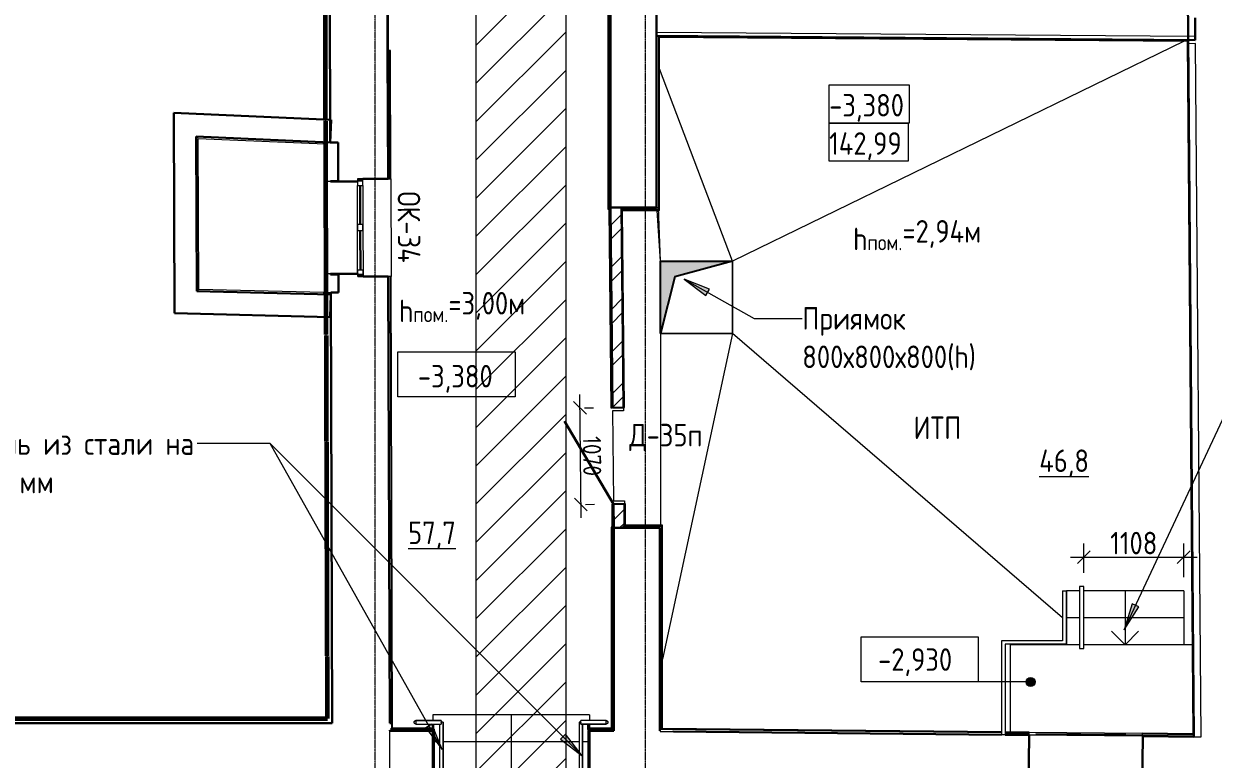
# Model space of a CAD drawing. Header units: millimetres. Extents: x 504091 to 2165846, y 135022 to 442887.
# Drawn here: x 610052 to 623248, y 218134 to 226294 of the extents above; entities that cross this region are included whole.
import ezdxf

# ---------------------------------------------------------------- set-up
doc = ezdxf.new("R2010")
doc.units = ezdxf.units.MM
for name, pattern in [('( Hidden )', [0.375, 0.25, -0.125]), ('ADSK_Линия сетки', [25, 20, -2.5, 0, -2.5]), ('DASHED', [7, 5, -2, 0]), ('осеваяX2', [4, 2.5, -0.5, 0.5, -0.5])]:
    doc.linetypes.add(name, pattern=pattern)
doc.layers.get('Defpoints').update_dxf_attribs({"color": 255})
doc.layers.add('!Defpoints', color=255, linetype='Continuous', lineweight=5, plot=False)
for name, color, linetype, lineweight in [('_ Окна', 7, 'Continuous', 30), ('Аннотация', 7, 'Continuous', 9), ('ГИ', 204, 'DASHED', 70), ('Двери', 7, 'Continuous', 20), ('Лестницы', 7, 'Continuous', 18), ('Марки дверей', 7, 'Continuous', 20), ('Марки окон', 7, 'Continuous', 20), ('Марки помещений', 7, 'Continuous', 20), ('Ограждение', 7, 'Continuous', 18), ('Окна', 7, 'Continuous', 18), ('Оси', 165, 'осеваяX2', 13), ('отметки', 7, 'Continuous', 20), ('Перекрытие', 7, 'Continuous', 18), ('размеры', 7, 'Continuous', 9), ('Стены внутренние', 7, 'Continuous', 18), ('Стены наружные', 7, 'Continuous', 18), ('Стены несущие', 7, 'Continuous', 30), ('Стены отделка', 7, 'Continuous', 30), ('Стены штриховка', 7, 'Continuous', 18), ('Стрелки вверх', 7, 'Continuous', 18), ('Узлы', 7, 'Continuous', 18)]:
    doc.layers.add(name, color=color, linetype=linetype, lineweight=lineweight)
doc.layers.add('Линии', color=7, linetype='Continuous', lineweight=9, true_color=0x00a600)
doc.layers.add('Штриховка', color=252, linetype='Continuous')
doc.styles.add('GOST Common_1', font='GOST_Common.ttf', dxfattribs={"width": 0.9, "height": 250})
doc.styles.add('GOST Common_2', font='GOST_Common.ttf', dxfattribs={"width": 0.9, "height": 200})
doc.styles.add('GOST Common_4', font='GOST_Common.ttf', dxfattribs={"width": 0.9, "height": 200})
doc.dimstyles.new('ADSK_Основной_2_5_мм_Округление_до_1_мм', dxfattribs={"dimscale": 304.8, "dimtxt": 251.428749, "dimasz": 0.463911, "dimexe": 0.492126, "dimexo": 0.492126, "dimgap": 0.098425, "dimtad": 1, "dimdec": 0, "dimdsep": 46, "dimtxsty": 'GOST Common_1', "dimblk1": 'OBLIQUE', "dimblk2": 'OBLIQUE', "dimsah": 1, "dimcen": 0.09, "dimdle": 0.492126, "dimazin": 2, "dimtfac": 1, "dimtdec": 4, "dimtix": 1, "dimtmove": 0, "dimatfit": 3, "dimfxl": 0, "dimtvp": 1, "dimtolj": 1, "dimtzin": 0, "dimlwd": 20, "dimlwe": 20, "dimarcsym": 0})
doc.dimstyles.new('ADSK_Основной_2_мм', dxfattribs={"dimscale": 304.8, "dimtxt": 201.142999, "dimasz": 0.463911, "dimexe": 0.492126, "dimexo": 0.492126, "dimgap": 0.098425, "dimtad": 1, "dimrnd": 0.01, "dimdsep": 46, "dimtxsty": 'GOST Common_4', "dimblk1": 'OBLIQUE', "dimblk2": 'OBLIQUE', "dimsah": 1, "dimcen": 0.09, "dimdle": 0.492126, "dimazin": 2, "dimtfac": 1, "dimtdec": 4, "dimtix": 1, "dimtmove": 0, "dimatfit": 3, "dimfxl": 0, "dimtvp": 1, "dimtolj": 1, "dimtzin": 0, "dimlwd": 20, "dimlwe": 20, "dimarcsym": 0})

# ---------------------------------------------------------------- blocks, each defined once
blk = doc.blocks.new('окна_rehau_двупольное - 1085х1220Н ОК34-3755709-План подвала')
at = {"layer": '_ Окна', "lineweight": 18}
for p, q in [((-542.5, -40), (-542.5, 20)), ((-542.5, 20), (-466.5, 20)), ((-466.5, 20), (-466.5, -40)), ((-35.5, -40), (-35.5, 20)), ((-35.5, 20), (40.5, 20)), ((40.5, 20), (40.5, -40)), ((466.5, 20), (466.5, -40)), ((542.5, 20), (466.5, 20)), ((542.5, -40), (542.5, 20)), ((-466.5, -40), (-542.5, -40)), ((40.5, -40), (-35.5, -40)), ((466.5, -40), (542.5, -40))]:
    blk.add_line(p, q, dxfattribs=at)
at = {"layer": '_ Окна'}
for p, q in [((-522.5, -40), (-522.5, 20)), ((522.5, -40), (522.5, 20)), ((-466.5, -10), (-35.5, -10)), ((40.5, -10), (466.5, -10))]:
    blk.add_line(p, q, dxfattribs=at)
at = {"layer": 'Окна'}
for p, q in [((-542.5, 20), (-542.5, -40)), ((-466.5, 20), (-542.5, 20)), ((-466.5, 20), (-35.5, 20)), ((40.5, 20), (-35.5, 20)), ((40.5, 20), (466.5, 20)), ((542.5, 20), (466.5, 20)), ((542.5, -40), (542.5, 20)), ((-542.5, -40), (-466.5, -40)), ((-35.5, -40), (-466.5, -40)), ((-35.5, -40), (40.5, -40)), ((466.5, -40), (40.5, -40)), ((466.5, -40), (542.5, -40))]:
    blk.add_line(p, q, dxfattribs=at)
blk = doc.blocks.new('AC_Дверь_Однопольная_Стальная - 1000х2100Н Д35п-металлическая-6961980-План подвала')
at = {"layer": 'Двери', "lineweight": 30}
blk.add_line((-535, 60), (392, 595), dxfattribs=at)
blk = doc.blocks.new('Ограждение - Ограждение-3193906-План подвала')
at = {"layer": 'Ограждение'}
for p, q in [((53475, 22250), (53515, 22250)), ((53475, 22250), (53475, 21695)), ((53515, 22250), (53515, 21655)), ((52798, 21695), (52798, 20650)), ((53475, 21695), (52798, 21695)), ((52838, 21655), (52838, 20650)), ((53515, 21655), (52838, 21655)), ((52838, 20650), (52798, 20650))]:
    blk.add_line(p, q, dxfattribs=at)
blk = doc.blocks.new('Тип перил - Перила_Внутренний_-6517018-План подвала')
at = {"layer": 'Ограждение'}
for p, q in [((46583, 20810), (46303, 20810)), ((46303, 20792), (46303, 20788)), ((46303, 20770), (46583, 20770)), ((46563, 20770), (46563, 19917)), ((46583, 20788), (46583, 20792)), ((46583, 20790), (46585, 20790)), ((46603, 19917), (46603, 20790)), ((46563, 19898), (46303, 19898)), ((46303, 19880), (46303, 19876)), ((46303, 19858), (46583, 19858)), ((46583, 19876), (46583, 19878))]:
    blk.add_line(p, q, dxfattribs=at)
at = {"layer": 'Ограждение', "flags": 128}
blk.add_lwpolyline([(46585, 19947), (46583, 19947), (46581, 19947)], dxfattribs=at)
blk = doc.blocks.new('Тип перил - D40-16087-План подвала')
at = {"layer": 'Ограждение', "flags": 128}
for points in [[(0, 20), (1, 20), (2, 20), (2, 20), (3, 20), (4, 20), (5, 19), (6, 19), (6, 19), (7, 19), (8, 18), (9, 18), (9, 18), (10, 17), (11, 17), (11, 17), (12, 16), (13, 16), (13, 15), (14, 14), (14, 14), (15, 13), (15, 13), (16, 12), (16, 11), (17, 11), (17, 10), (18, 9), (18, 9), (18, 8), (19, 7), (19, 6), (19, 6), (19, 5), (20, 4), (20, 3), (20, 3), (20, 2), (20, 1), (20, 0), (20, 0)], [(20, 0), (20, -1), (20, -2), (20, -2), (20, -3), (20, -4), (19, -5), (19, -6), (19, -6), (19, -7), (18, -8), (18, -9), (18, -9), (17, -10), (17, -11), (17, -11), (16, -12), (16, -13), (15, -13), (14, -14), (14, -14), (13, -15), (13, -15), (12, -16), (11, -16), (11, -17), (10, -17), (9, -18), (9, -18), (8, -18), (7, -19), (6, -19), (6, -19), (5, -19), (4, -20), (3, -20), (3, -20), (2, -20), (1, -20), (0, -20), (0, -20)]]:
    blk.add_lwpolyline(points, dxfattribs=at)
blk = doc.blocks.new('Тип перил - Перила_Внутренний_-V1-План подвала')
at = {"layer": 'Ограждение'}
for p, q in [((46303, 20810), (46303, 20770)), ((46303, 20810), (46583, 20810)), ((46303, 20770), (46583, 20770)), ((46563, 20770), (46563, 19878)), ((46583, 20810), (46583, 20770)), ((46603, 20790), (46583, 20790)), ((46603, 20790), (46603, 19878)), ((46303, 19858), (46303, 19898)), ((46563, 19898), (46303, 19898)), ((46583, 19858), (46303, 19858)), ((46603, 19878), (46563, 19878)), ((46583, 19858), (46583, 19878))]:
    blk.add_line(p, q, dxfattribs=at)
blk = doc.blocks.new('ADSK_Ограждение_Опоры_Г_образная - D15 высота60 консоль80-16089-План подвала')
at = {"layer": 'Ограждение'}
for p, q in [((-7.5, 76), (-7.5, 20)), ((7.5, 20), (7.5, 66))]:
    blk.add_line(p, q, dxfattribs=at)
blk = doc.blocks.new('Тип перил - Перила_Внутренний_-6527315-План подвала')
at = {"layer": 'Ограждение'}
for p, q in [((48112, 20790), (48112, 19896)), ((48130, 20790), (48132, 20790)), ((48412, 20810), (48132, 20810)), ((48132, 20792), (48132, 20788)), ((48132, 20770), (48412, 20770)), ((48152, 19896), (48152, 20770)), ((48412, 20788), (48412, 20792)), ((48132, 19858), (48132, 19856)), ((48132, 19838), (48412, 19838)), ((48412, 19878), (48152, 19878)), ((48412, 19856), (48412, 19860))]:
    blk.add_line(p, q, dxfattribs=at)
at = {"layer": 'Ограждение', "flags": 128}
blk.add_lwpolyline([(48134, 19926), (48132, 19927), (48130, 19926)], dxfattribs=at)
blk = doc.blocks.new('Тип перил - D40-V2-План подвала')
at = {"layer": 'Ограждение', "flags": 128}
for points in [[(0, 20), (1, 20), (2, 20), (2, 20), (3, 20), (4, 20), (5, 19), (6, 19), (6, 19), (7, 19), (8, 18), (9, 18), (9, 18), (10, 17), (11, 17), (11, 17), (12, 16), (13, 16), (13, 15), (14, 14), (14, 14), (15, 13), (15, 13), (16, 12), (16, 11), (17, 11), (17, 10), (18, 9), (18, 9), (18, 8), (19, 7), (19, 6), (19, 6), (19, 5), (20, 4), (20, 3), (20, 3), (20, 2), (20, 1), (20, 0), (20, 0)], [(20, 0), (20, -1), (20, -2), (20, -2), (20, -3), (20, -4), (19, -5), (19, -6), (19, -6), (19, -7), (18, -8), (18, -9), (18, -9), (17, -10), (17, -11), (17, -11), (16, -12), (16, -13), (15, -13), (14, -14), (14, -14), (13, -15), (13, -15), (12, -16), (11, -16), (11, -17), (10, -17), (9, -18), (9, -18), (8, -18), (7, -19), (6, -19), (6, -19), (5, -19), (4, -20), (3, -20), (3, -20), (2, -20), (1, -20), (0, -20), (0, -20)]]:
    blk.add_lwpolyline(points, dxfattribs=at)
blk = doc.blocks.new('Тип перил - Перила_Внутренний_-V3-План подвала')
at = {"layer": 'Ограждение'}
for p, q in [((48132, 20790), (48112, 20790)), ((48112, 20790), (48112, 19858)), ((48132, 20770), (48132, 20810)), ((48412, 20810), (48132, 20810)), ((48412, 20770), (48132, 20770)), ((48152, 20770), (48152, 19858)), ((48412, 20770), (48412, 20810)), ((48152, 19858), (48112, 19858)), ((48132, 19858), (48132, 19838)), ((48132, 19838), (48412, 19838)), ((48152, 19878), (48412, 19878)), ((48412, 19878), (48412, 19838))]:
    blk.add_line(p, q, dxfattribs=at)
blk = doc.blocks.new('ADSK_Ограждение_Опоры_Г_образная - D15 высота60 консоль80-V4-План подвала')
at = {"layer": 'Ограждение'}
for p, q in [((-8, 66), (-8, 20)), ((0, 80), (-3, 80)), ((7, 80), (0, 80)), ((7, 20), (7, 80))]:
    blk.add_line(p, q, dxfattribs=at)
blk = doc.blocks.new('Высотные отметки - Рамка-12095-План подвала')
at = {"layer": 'Аннотация', "lineweight": 20}
for p, q in [((-6.5, 0), (-6.5, 5)), ((-6.5, 5), (6.5, 5)), ((6.5, 5), (6.5, 0)), ((6.5, 0), (-6.5, 0))]:
    blk.add_line(p, q, dxfattribs=at)
blk = doc.blocks.new('_Oblique')
at = {"color": 0, "linetype": 'ByBlock', "lineweight": -2}
blk.add_line((-0.5, -0.5), (0.5, 0.5), dxfattribs=at)
blk = doc.blocks.new('*D491')
at = {"layer": 'Defpoints', "color": 0, "lineweight": 20, "transparency": 16777216}
for p in [(616122, 222030), (616222, 222031), (616132, 220960)]:
    blk.add_point(p, dxfattribs=at)
at = {"layer": 'размеры', "color": 0, "lineweight": 20, "transparency": 16777216}
for p, q in [((616234, 220811), (616220, 222181)), ((616272, 222031), (616372, 222032)), ((616282, 220961), (616382, 220962))]:
    blk.add_line(p, q, dxfattribs=at)
at = {"layer": 'размеры', "color": 0, "lineweight": 20, "transparency": 16777216, "xscale": 141.4, "yscale": 141.4, "zscale": 141.4}
for p, rotation in [((616222, 222031), 90.5689277215909), ((616232, 220961), 270.5689277215909)]:
    blk.add_blockref('_Oblique', p, dxfattribs=dict(at, rotation=rotation))
at = {"layer": 'размеры', "color": 0, "lineweight": 20, "transparency": 16777216, "insert": (616357, 221497), "char_height": 200, "width": 560.47, "attachment_point": 5, "rotation": 270.5689, "style": 'GOST Common_4'}
blk.add_mtext('\\A1;1070', dxfattribs=at)
blk = doc.blocks.new('*D500')
at = {"layer": 'Defpoints', "color": 0, "lineweight": 20, "transparency": 16777216}
for p in [(622920, 220377), (621813, 220051), (622920, 220003)]:
    blk.add_point(p, dxfattribs=at)
at = {"layer": 'размеры', "color": 0, "lineweight": 20, "transparency": 16777216}
for p, q in [((621813, 220201), (621813, 220527)), ((622920, 220153), (622920, 220527)), ((621663, 220377), (623070, 220377))]:
    blk.add_line(p, q, dxfattribs=at)
at = {"layer": 'размеры', "color": 0, "lineweight": 20, "transparency": 16777216, "xscale": 141.4, "yscale": 141.4, "zscale": 141.4, "rotation": 180}
blk.add_blockref('_Oblique', (621813, 220377), dxfattribs=at)
at = {"layer": 'размеры', "color": 0, "lineweight": 20, "transparency": 16777216, "xscale": 141.4, "yscale": 141.4, "zscale": 141.4}
blk.add_blockref('_Oblique', (622920, 220377), dxfattribs=at)
at = {"layer": 'размеры', "color": 0, "lineweight": 20, "transparency": 16777216, "insert": (622366, 220532), "char_height": 250, "width": 644.34, "attachment_point": 5, "style": 'GOST Common_1'}
blk.add_mtext('\\A1;1108', dxfattribs=at)
blk = doc.blocks.new('оси')
at = {"layer": 'Оси', "linetype": 'ADSK_Линия сетки'}
for p, q in [((52350, -2196.5), (52350, 46378)), ((55350, -2196.5), (55350, 46378))]:
    blk.add_line(p, q, dxfattribs=at)

msp = doc.modelspace()

# ---------------------------------------------------------------- hatches: boundary and pattern name
at = {"layer": 'Аннотация', "lineweight": 9}
for points in [[(617377.2371, 223460.4448), (617619.4789, 223279.1195), (617658.1551, 223347.9948)], [(622258.4427, 219568.8326), (622421.3132, 219823.8485), (622349.7606, 219857.313)], [(614692.5225, 218240.2405), (614580.0075, 218521.1324), (614511.1412, 218482.4402)], [(616246.2874, 218172.376), (616062.1426, 218412.4814), (616006.2734, 218356.6399)]]:
    msp.add_hatch(color=256, dxfattribs=at).paths.add_polyline_path(points)
at = {"layer": 'отметки'}
h = msp.add_hatch(color=256, dxfattribs=at)
edge = h.paths.add_edge_path()
edge.add_arc((621221.3415, 218990.7351), 50, 0, 360)
at = {"layer": 'Стены внутренние', "lineweight": 9}
h = msp.add_hatch(dxfattribs=at)
h.set_pattern_fill('FP_2', color=256, style=0, pattern_type=2)
h.set_pattern_definition([(45, (568099.94, 197753.52), (-235.7317, 235.7317), []), (45, (568257.1, 197753.52), (-235.7317, 235.7317), [])])
h.paths.add_polyline_path([(616597.5217, 220699.3458), (616697.5217, 220700.3388), (616697.5217, 220719.3458), (616717.329, 220719.3458), (616714.5369, 220965.5209), (616594.8903, 220964.3328)])
h.paths.add_polyline_path([(616584.2658, 222034.28), (616704.2599, 222035.4716), (616682.2153, 224255.4732), (616562.2093, 224255.4732), (616571.8382, 223285.7967)])
at = {"layer": 'Стены наружные', "true_color": 0x6b6b6b}
h = msp.add_hatch(color=251, dxfattribs=at)
h.paths.add_polyline_path([(613389.7237, 223315.5501), (613394.7237, 223315.5656), (613394.097, 223517.92), (613389.097, 223517.9045), (613389.7232, 223315.7216)])
h.paths.add_polyline_path([(613385.9227, 224542.8996), (613390.9227, 224542.9151), (613389.6293, 224960.5577), (613384.6293, 224960.5422), (613385.9057, 224548.4048)])
at = {"layer": 'Узлы', "lineweight": 9}
h = msp.add_hatch(dxfattribs=at)
h.set_pattern_fill('FP_8', color=252, style=0, pattern_type=2)
h.set_pattern_definition([(45, (568099.94, 197753.52), (-212.132, 212.132), [])])
h.paths.add_polyline_path([(605366.2455, 212086.0391), (616067.7735, 212086.0391), (616067.7735, 232725.4732), (615067.7735, 232725.4732), (615067.7735, 213086.0391), (605822.7795, 213086.0391), (605822.7795, 217886.0391), (604822.7795, 217886.0391), (604822.7795, 212086.0391), (604856.5332, 212086.0391)])
at = {"layer": 'Штриховка'}
h = msp.add_hatch(color=256, dxfattribs=at)
h.dxf.hatch_style = 1
h.paths.add_polyline_path([(617116.2293, 222858.9174), (617116.2293, 223658.9174), (617916.2293, 223658.9174), (617274.2249, 223486.8928)])

# ---------------------------------------------------------------- linework, layer by layer
at = {"layer": '!Defpoints', "color": 4, "lineweight": 20}
msp.add_lwpolyline([(613421.5875, 218584.8405), (613350.8155, 241332.3278), (623406.8071, 241332.3278), (623695.1603, 205962.9513), (617416.4749, 205962.9513), (617419.2163, 205712.9513)], dxfattribs=at)
at = {"layer": '!Defpoints', "color": 2, "lineweight": 20}
msp.add_lwpolyline([(613421.6646, 218584.8405), (606766.7913, 218584.8405), (606766.7913, 218454.8405), (599021.1136, 218454.8405), (598970.5919, 233869.9907), (604245.6676, 233869.9907), (604245.6676, 240973.5225), (598946.8288, 240973.5225), (598946.3857, 241179.162), (585852.3341, 241150.9484), (585852.3341, 218416.0475), (571508.6963, 218416.0475)], dxfattribs=at)
at = {"layer": 'Аннотация', "lineweight": 9}
for p, q in [((617377.2371, 223460.4448), (617619.4789, 223279.1195)), ((617658.1551, 223347.9948), (617377.2371, 223460.4448)), ((617377.2371, 223460.4448), (618153.3021, 223024.6531)), ((617619.4789, 223279.1195), (617658.1551, 223347.9948)), ((622258.4427, 219568.8326), (623987.8642, 223266.6178)), ((618153.3021, 223024.6531), (618688.6839, 223024.6531)), ((612091.5489, 221635.4254), (611974.232, 221635.4254)), ((612784.9562, 221635.4254), (612091.5489, 221635.4254)), ((612784.9562, 221635.4254), (612091.5489, 221635.4254)), ((616246.2874, 218172.376), (612784.9562, 221635.4254)), ((614692.5225, 218240.2405), (612784.9562, 221635.4254)), ((622349.7606, 219857.313), (622258.4427, 219568.8326)), ((622421.3132, 219823.8485), (622349.7606, 219857.313)), ((622258.4427, 219568.8326), (622421.3132, 219823.8485)), ((614580.0075, 218521.1324), (614511.1412, 218482.4402)), ((614511.1412, 218482.4402), (614692.5225, 218240.2405)), ((614692.5225, 218240.2405), (614580.0075, 218521.1324)), ((616062.1426, 218412.4814), (616006.2734, 218356.6399)), ((616246.2874, 218172.376), (616062.1426, 218412.4814)), ((616006.2734, 218356.6399), (616246.2874, 218172.376))]:
    msp.add_line(p, q, dxfattribs=at)
at = {"layer": 'Аннотация', "lineweight": 9, "flags": 128}
for points in [[(618986.5531, 225615.5056), (619873.9531, 225615.5056), (619873.9531, 225192.5056), (618986.5531, 225192.5056)], [(618986.5531, 225190.6275), (619864.3654, 225190.6275), (619864.3654, 224767.6275), (618986.5531, 224767.6275)]]:
    msp.add_lwpolyline(points, close=True, dxfattribs=at)
at = {"layer": 'ГИ', "linetype": '( Hidden )', "lineweight": 60, "ltscale": 20}
msp.add_lwpolyline([(561122.148, 225839.1126), (561122.148, 241164.6667), (571393.465, 241086.4776), (571508.6963, 218416.0475), (585852.3341, 218416.0475), (585852.3341, 241150.9484), (598946.1505, 241179.1615), (598946.8288, 240973.5225), (604245.6676, 240973.5225), (604245.6676, 233869.9907), (598970.5919, 233869.9907), (599021.1136, 218454.8405), (606766.7913, 218454.8405), (606766.7913, 218584.8405), (613421.6646, 218584.8405), (613350.8155, 241332.3278), (623406.8071, 241332.3278), (623695.1603, 205962.9513), (617416.4749, 205962.9513), (617419.2163, 205712.9513)], dxfattribs=at)
at = {"layer": 'Лестницы'}
for p, q in [((621762.7242, 220003.1148), (621620.2362, 220003.1148)), ((621620.2362, 220003.1148), (621620.2362, 219703.1148)), ((621762.7242, 220003.1148), (621620.2362, 220003.1148)), ((622920.2362, 220003.1148), (621812.7242, 220003.1148)), ((622920.2362, 220003.1148), (621812.7242, 220003.1148)), ((622920.2362, 220003.1148), (622920.2362, 219703.1148)), ((621620.2362, 219703.1148), (621620.2362, 219403.1148)), ((621762.7242, 219703.1148), (621620.2362, 219703.1148)), ((621762.7242, 219703.1148), (621620.2362, 219703.1148)), ((622920.2362, 219703.1148), (621812.7242, 219703.1148)), ((622920.2362, 219703.1148), (621812.7242, 219703.1148)), ((622920.2362, 219703.1148), (622920.2362, 219403.1148)), ((621762.7242, 219403.1148), (621620.2362, 219403.1148)), ((622920.2362, 219403.1148), (621812.7242, 219403.1148)), ((616328.1213, 218627.6185), (614588.1213, 218627.6185)), ((614588.1213, 218627.6185), (614588.1213, 218563.6185)), ((616328.1213, 218627.6185), (614588.1213, 218627.6185)), ((616328.1213, 218627.6185), (616328.1213, 218563.6185)), ((616328.1213, 218523.6185), (616328.1213, 218477.6185)), ((614662.9352, 218327.6185), (614606.8145, 218327.6185)), ((614662.9352, 218327.6185), (614606.8145, 218327.6185)), ((616211.834, 218327.6185), (614702.9352, 218327.6185)), ((616211.834, 218327.6185), (614702.9352, 218327.6185)), ((616307.834, 218327.6185), (616251.834, 218327.6185)), ((616307.834, 218327.6185), (616251.834, 218327.6185))]:
    msp.add_line(p, q, dxfattribs=at)
at = {"layer": 'Линии', "color": 7}
for p, q in [((615067.7735, 232725.4732), (615067.7735, 213086.0391)), ((616067.7735, 212086.0391), (616067.7735, 232725.4732)), ((617116.2293, 223658.9174), (617092.2093, 224255.4732)), ((617116.2293, 223658.9174), (617916.2293, 223658.9174)), ((617116.2293, 222858.9174), (617116.2293, 223658.9174)), ((617916.2293, 223658.9174), (617916.2293, 222858.9174)), ((617116.2293, 222908.9174), (617116.2293, 220708.9174)), ((617916.2293, 222858.9174), (617116.2293, 222858.9174))]:
    msp.add_line(p, q, dxfattribs=at)
at = {"layer": 'Линии', "color": 7, "lineweight": 18}
for p, q in [((621812.7242, 220051.1168), (621762.7242, 220051.1168)), ((621762.7242, 220051.1168), (621762.7242, 219363.1148)), ((621812.7242, 219363.1148), (621812.7242, 220051.1168)), ((621762.7242, 219363.1148), (621812.7242, 219363.1148))]:
    msp.add_line(p, q, dxfattribs=at)
at = {"layer": 'отметки', "lineweight": 20}
msp.add_line((621221.3415, 218990.7351), (619990.1625, 218990.7351), dxfattribs=at)
at = {"layer": 'отметки'}
msp.add_circle((621221.3415, 218990.7351), 50, dxfattribs=at)
at = {"layer": 'Перекрытие'}
for p, q in [((614086.1457, 226150.6198), (614087.99, 226150.6113)), ((622925.4316, 226100.4116), (617916.2293, 223658.9174)), ((617916.2293, 223658.9174), (617104.2093, 225793.2428)), ((617116.2293, 223658.9174), (617079.1856, 224223.4732)), ((617116.2293, 223658.9174), (617116.2293, 222858.9174)), ((617916.2293, 223658.9174), (617116.2293, 223658.9174)), ((617916.2293, 222858.9174), (617916.2293, 223658.9174)), ((617116.2293, 222858.9174), (617916.2293, 222858.9174)), ((617916.2293, 222858.9174), (617139.5217, 219244.2041)), ((621574.8362, 219701.5492), (617916.2293, 222858.9174)), ((616704.6074, 222000.4733), (616584.6133, 221999.2818)), ((616584.6133, 221999.2818), (616594.5428, 220999.3311)), ((616704.2599, 222035.4716), (616704.6074, 222000.4733)), ((616594.5428, 220999.3311), (616714.5369, 221000.5226)), ((616714.5369, 221000.5226), (616714.8844, 220965.5243)), ((621620.2362, 219662.3692), (621614.8362, 219667.0293)), ((621762.7242, 219403.1148), (620993.7111, 219403.1148)), ((620993.7111, 219403.1148), (620993.7111, 218435.7363)), ((623013.0735, 219403.1148), (621812.7242, 219403.1148)), ((621204.603, 218403.1148), (622458.8007, 218403.1148))]:
    msp.add_line(p, q, dxfattribs=at)
at = {"layer": 'Стены внутренние', "color": 8, "true_color": 0x7f7f7f}
msp.add_line((614113.9289, 217774.8405), (614111.8454, 218447.6185), dxfattribs=at)
at = {"layer": 'Стены внутренние'}
for p, q in [((622458.6578, 218388.9522), (621205.4493, 218401.5981)), ((621279.5725, 218420.8511), (622279.5216, 218410.7608))]:
    msp.add_line(p, q, dxfattribs=at)
at = {"layer": 'Стены наружные'}
for p, q in [((613389.097, 223517.9045), (613385.9227, 224542.8996)), ((614122.8691, 224575.182), (614126.2292, 223490.1872)), ((621204.9107, 218433.6052), (622458.9806, 218420.9505))]:
    msp.add_line(p, q, dxfattribs=at)
at = {"layer": 'Стены несущие'}
for p, q in [((622906.5429, 234031.9389), (623033.7619, 218383.1489)), ((614070.0472, 231944.4369), (614087.6029, 226275.6144)), ((616562.2093, 224255.4732), (616562.2093, 231699.4732)), ((617072.2093, 224255.4732), (617072.2093, 231699.4732)), ((613437.4711, 229546.2199), (613451.6182, 224978.0739)), ((617072.2093, 226408.9095), (617070.2238, 226158.9174)), ((623046.9286, 226111.4483), (623048.9142, 226361.4404)), ((614085.5702, 226025.6211), (614086.7212, 226275.6184)), ((614086.7212, 226275.6184), (614087.6029, 226275.6144)), ((617070.2238, 226158.9174), (623046.9286, 226111.4483)), ((614088.3772, 226025.6082), (614085.5702, 226025.6211)), ((614092.8693, 224575.0891), (614088.3772, 226025.6082)), ((614088.5011, 225985.5988), (614092.8693, 224575.0891)), ((611714.9946, 225304.2501), (611723.2716, 223083.4046)), ((613462.5395, 225227.8353), (611714.9946, 225304.2501)), ((613451.6182, 224978.0739), (613462.5395, 225227.8353)), ((611972.3651, 223327.1041), (611965.9699, 225043.0368)), ((611965.9699, 225043.0368), (613451.6182, 224978.0739)), ((613451.6182, 224978.0739), (613539.5749, 224978.3463)), ((613539.5749, 224978.3463), (613540.905, 224548.8693)), ((613540.905, 224548.8693), (613452.9482, 224548.5969)), ((613452.9482, 224548.5969), (613452.9652, 224543.1073)), ((613452.9652, 224543.1073), (613752.9638, 224544.0363)), ((613812.8706, 224574.222), (614092.8693, 224575.0891)), ((616682.2034, 224256.6647), (616562.2093, 224255.4732)), ((616562.2093, 224255.4732), (617072.2093, 224255.4732)), ((616562.2093, 224255.4732), (616584.2658, 222034.28)), ((616682.2034, 224256.6647), (616704.2599, 222035.4716)), ((613756.1381, 223519.0412), (613456.1395, 223518.1122)), ((613456.1395, 223518.1122), (613456.155, 223513.1122)), ((613456.155, 223513.1122), (613544.1118, 223513.3846)), ((613544.1118, 223513.3846), (613544.1118, 223513.3846)), ((613544.7295, 223313.902), (613544.1118, 223513.3846)), ((614096.2294, 223490.0943), (613816.2307, 223489.2272)), ((614111.5753, 218534.8405), (614096.2294, 223490.0943)), ((614096.2449, 223485.0943), (614111.5753, 218534.8405)), ((613456.8489, 223289.0674), (611972.3651, 223327.1041)), ((613450.4453, 223039.1495), (613456.8489, 223289.0674)), ((613544.7295, 223313.902), (613456.7728, 223313.6296)), ((613456.7728, 223313.6296), (613471.5722, 218534.8405)), ((611723.2716, 223083.4046), (613450.4453, 223039.1495)), ((616584.2658, 222034.28), (616704.2599, 222035.4716)), ((616714.8844, 220965.5243), (616594.8903, 220964.3328)), ((616594.8903, 220964.3328), (616597.5217, 220699.3458)), ((616714.8844, 220965.5243), (616717.5157, 220700.5374)), ((616597.5217, 220699.3458), (616717.5157, 220700.5374)), ((617107.5217, 220699.3458), (616597.5217, 220699.3458)), ((616597.5217, 220699.3458), (616597.5217, 218447.6185)), ((617107.5217, 218447.6185), (617107.5217, 220699.3458)), ((613471.5722, 218534.8405), (608875.4382, 218534.8405)), ((614131.5754, 218534.8405), (614111.5753, 218534.8405)), ((614111.8454, 218447.6185), (614111.8145, 218457.5875)), ((614588.1213, 218447.6185), (614111.8454, 218447.6185)), ((614131.7526, 218477.6185), (614131.8144, 218457.6495)), ((614588.1213, 217727.6185), (614588.1213, 218447.6185)), ((616597.5217, 218447.6185), (616327.834, 218447.6185)), ((616327.834, 218447.6185), (616327.834, 217727.6185)), ((617261.5471, 218441.3954), (617261.518, 218449.3958)), ((620897.7411, 218404.7031), (617261.5471, 218441.3954)), ((621205.4493, 218401.5981), (620937.7411, 218404.2995)), ((621198.1843, 217681.6347), (621205.4493, 218401.5981)), ((622465.3852, 218388.8843), (622458.1201, 217668.9209)), ((623033.7619, 218383.1489), (622465.3852, 218388.8843))]:
    msp.add_line(p, q, dxfattribs=at)
at = {"layer": 'Стены отделка', "lineweight": 9}
for p, q in [((614098.4701, 225995.6297), (614080.0471, 231944.4679)), ((616532.2093, 231699.4732), (616532.2093, 224235.4732)), ((616542.2093, 229831.1729), (616542.2093, 224245.4732)), ((614087.6029, 226275.6144), (614088.3772, 226025.6082)), ((616542.2093, 226264.2209), (616562.2093, 226264.2209)), ((617072.2101, 226198.9016), (617071.8925, 226158.9029)), ((623046.9214, 226151.4483), (617072.2101, 226198.9016)), ((617071.8925, 226158.9029), (623046.6037, 226111.4496)), ((617092.2093, 226158.9003), (617072.2093, 226158.9003)), ((617092.2093, 226158.9003), (617092.2093, 224235.4732)), ((617104.2093, 224225.4732), (617104.2093, 226146.6458)), ((617104.2093, 226146.6458), (622958.6291, 226100.1479)), ((622958.6291, 226100.1479), (623021.1043, 218415.2782)), ((623033.3777, 218381.6952), (622970.5327, 226112.0538)), ((623050.8502, 226073.323), (622970.8528, 226072.6727)), ((623046.6037, 226111.4496), (623046.9214, 226151.4483)), ((623113.375, 218382.3455), (623050.8502, 226073.323)), ((614088.5011, 225985.5988), (614108.501, 225985.6607)), ((614088.5011, 225985.5988), (614088.5011, 225985.5988)), ((614118.47, 225995.6916), (614098.4701, 225995.6297)), ((614122.8691, 224575.182), (614118.47, 225995.6916)), ((616562.2093, 225974.2178), (616542.2093, 225974.2178)), ((611986.0088, 225032.6256), (611966.009, 225032.551)), ((611966.009, 225032.551), (611972.2905, 223347.1126)), ((611985.9733, 225042.1622), (611986.0088, 225032.6256)), ((611986.0479, 225022.1398), (613394.2164, 224960.5648)), ((611992.2925, 223346.6001), (611986.0479, 225022.1398)), ((613389.6293, 224960.5577), (613384.6293, 224960.5422)), ((613384.6293, 224960.5422), (613385.9227, 224542.8996)), ((613451.6182, 224978.0739), (613389.5757, 224977.8818)), ((613389.5757, 224977.8818), (613389.6293, 224960.5577)), ((613394.2164, 224960.5648), (613395.0902, 224980.5457)), ((613385.9227, 224542.8996), (613390.9227, 224542.9151)), ((613390.9057, 224548.4048), (613452.9482, 224548.5969)), ((613390.9227, 224542.9151), (613390.9057, 224548.4048)), ((614092.8693, 224575.0891), (614122.8691, 224575.182)), ((616532.2093, 224235.4732), (616542.407, 224235.4732)), ((616542.407, 224235.4732), (616564.2668, 222034.0814)), ((616574.2663, 222034.1807), (616552.4075, 224235.4732)), ((616552.4075, 224235.4732), (616562.2093, 224235.4732)), ((616562.2093, 224235.4732), (616562.2093, 224255.4732)), ((616682.4139, 224235.4732), (617092.2093, 224235.4732)), ((616716.2593, 222035.5907), (616694.5336, 224223.4732)), ((616694.5336, 224223.4732), (617102.2093, 224223.4732)), ((617072.2093, 224255.4732), (617092.2093, 224255.4732)), ((613394.097, 223517.92), (613389.097, 223517.9045)), ((613389.097, 223517.9045), (613389.7237, 223315.5501)), ((613456.1395, 223518.1122), (613394.097, 223517.92)), ((613394.097, 223517.92), (613394.1125, 223512.9201)), ((613394.1125, 223512.9201), (613394.097, 223517.92)), ((613544.1118, 223513.3846), (613544.0963, 223518.3846)), ((614126.2292, 223490.1872), (614096.2294, 223490.0943)), ((614096.2294, 223490.0943), (614096.2449, 223485.0943)), ((614116.2448, 223485.1563), (614116.2293, 223490.1563)), ((614141.7526, 218477.6185), (614126.2292, 223490.1872)), ((611972.2905, 223347.1126), (611982.585, 223346.8488)), ((611982.585, 223346.8488), (611982.0727, 223326.8554)), ((613382.1256, 223310.9886), (611992.2925, 223346.6001)), ((613381.6133, 223290.9952), (613382.1256, 223310.9886)), ((613389.7237, 223315.5501), (613394.7237, 223315.5656)), ((613394.7237, 223315.5656), (613394.7303, 223313.4374)), ((613394.7303, 223313.4374), (613456.7728, 223313.6296)), ((616564.2668, 222034.0814), (616574.2663, 222034.1807)), ((616704.2599, 222035.4716), (616716.2593, 222035.5907)), ((616584.8908, 220964.2335), (616574.8913, 220964.1342)), ((616574.8913, 220964.1342), (616577.4214, 220709.3458)), ((616587.5212, 220699.3458), (616584.8908, 220964.2335)), ((616726.8838, 220965.6435), (616714.8844, 220965.5243)), ((616729.2104, 220731.3458), (616726.8838, 220965.6435)), ((616567.5217, 220709.3458), (616567.5217, 218477.6185)), ((616577.4214, 220709.3458), (616567.5217, 220709.3458)), ((616577.5217, 220699.3458), (616577.5217, 218467.6185)), ((616577.5217, 220699.3458), (616597.5217, 220699.3458)), ((616697.5217, 220719.3458), (616697.5217, 220699.3458)), ((616697.5217, 220719.3458), (617127.5217, 220719.3458)), ((617137.5217, 220731.3458), (616729.2104, 220731.3458)), ((617127.5217, 220719.3458), (617127.5217, 218462.7488)), ((617139.5217, 218474.6283), (617139.5217, 220729.3458)), ((614111.8145, 218457.5875), (614131.8144, 218457.6495)), ((614131.7835, 218467.6185), (614606.8145, 218467.6185)), ((614131.8144, 218457.6495), (614131.8455, 218447.6185)), ((614596.8145, 218477.6185), (614141.7526, 218477.6185)), ((614586.8145, 218447.6185), (614586.8145, 217707.6185)), ((614598.1213, 218447.6185), (614588.1213, 218447.6185)), ((614596.8145, 218467.6185), (614596.8145, 218477.6185)), ((614598.1213, 217727.6185), (614598.1213, 218447.6185)), ((614606.8145, 217697.6185), (614606.8145, 218467.6185)), ((616307.834, 218447.6185), (616327.834, 218447.6185)), ((616307.834, 218447.6185), (616307.834, 217727.6185)), ((616317.834, 218477.6185), (616317.834, 217687.6185)), ((616567.5217, 218477.6185), (616317.834, 218477.6185)), ((616597.5217, 218467.6185), (616317.834, 218467.6185)), ((617107.5217, 218467.6185), (617127.5217, 218467.6185)), ((617112.8099, 218462.8973), (617112.6081, 218442.8983)), ((617112.6081, 218442.8983), (617261.5471, 218441.3954)), ((617127.5217, 218462.7488), (617112.8099, 218462.8973)), ((620897.7411, 218436.7047), (617139.5217, 218474.6283)), ((621204.9107, 218433.6052), (620937.7411, 218436.3011)), ((621204.5878, 218401.6068), (621204.7896, 218421.6058)), ((621204.7896, 218421.6058), (621204.9107, 218433.6052)), ((622458.8596, 218408.9511), (622458.6578, 218388.9522)), ((622458.9806, 218420.9505), (622458.8596, 218408.9511)), ((623021.1043, 218415.2782), (622458.9806, 218420.9505)), ((623033.9637, 218403.1479), (623033.2032, 218403.1555)), ((623033.7619, 218383.1489), (623033.9637, 218403.1479)), ((622458.6578, 218388.9522), (622465.3852, 218388.8843)), ((623033.3777, 218381.6952), (623113.375, 218382.3455))]:
    msp.add_line(p, q, dxfattribs=at)
at = {"layer": 'Стены штриховка'}
for p, q in [((617102.2093, 224223.4732), (617102.2093, 226148.6618)), ((617102.2093, 226148.6618), (622960.613, 226102.1323)), ((622960.613, 226102.1323), (623023.1208, 218413.2578)), ((614112.8692, 224575.1511), (614108.501, 225985.6607)), ((613389.6293, 224960.5577), (613390.9057, 224548.4048)), ((613390.9057, 224548.4048), (613389.6293, 224960.5577)), ((616542.2093, 224245.4732), (616562.2093, 224245.4732)), ((616714.2594, 222035.5709), (616692.5137, 224225.4732)), ((616692.5137, 224225.4732), (617104.2093, 224225.4732)), ((617102.2093, 224223.4732), (617104.2093, 224223.4732)), ((617104.2093, 224223.4732), (617104.2093, 224225.4732)), ((613394.1125, 223512.9201), (613394.7237, 223315.5656)), ((613394.7237, 223315.5656), (613394.1125, 223512.9201)), ((614116.2448, 223485.1563), (614131.7526, 218477.6185)), ((616727.2302, 220729.3458), (616724.8839, 220965.6236)), ((617139.5217, 220729.3458), (616727.2302, 220729.3458)), ((617137.5217, 218472.6484), (617137.5217, 220731.3458)), ((617139.5217, 220731.3458), (617137.5217, 220731.3458)), ((617139.5217, 220729.3458), (617139.5217, 220731.3458)), ((616327.834, 217687.6185), (616327.834, 218467.6185)), ((620897.7411, 218424.7041), (617127.5217, 218462.7488)), ((620897.7411, 218434.7046), (617137.5217, 218472.6484)), ((621204.8905, 218431.6053), (620937.7411, 218434.301)), ((620937.7411, 218424.3005), (621204.7896, 218421.6058)), ((622458.8596, 218408.9511), (623033.2032, 218403.1555)), ((623023.1208, 218413.2578), (622458.9605, 218418.9506))]:
    msp.add_line(p, q, dxfattribs=at)
at = {"layer": 'Стрелки вверх'}
for p, q in [((622270.2362, 220003.1148), (622270.2362, 219703.1148)), ((622270.2362, 219703.1148), (622270.2362, 219403.1148)), ((622270.2362, 219403.1148), (622120.2362, 219553.1148)), ((622270.2362, 219403.1148), (622420.2362, 219553.1148)), ((615458.1213, 218627.6185), (615458.1213, 218327.6185)), ((615458.1213, 218327.6185), (615458.1213, 218027.6185))]:
    msp.add_line(p, q, dxfattribs=at)
at = {"layer": 'Штриховка'}
msp.add_lwpolyline([(617116.2293, 222858.9174), (617116.2293, 223658.9174), (617916.2293, 223658.9174), (617274.2249, 223486.8928)], close=True, dxfattribs=at)

# ---------------------------------------------------------------- block references
at = {"layer": 'Двери', "color": 8, "true_color": 0x7f7f7f, "rotation": 90.56892772232256}
msp.add_blockref('AC_Дверь_Однопольная_Стальная - 1000х2100Н Д35п-металлическая-6961980-План подвала', (616649.5751, 221499.9022), dxfattribs=at)
at = {"layer": 'Ограждение'}
for name, p in [('Ограждение - Ограждение-3193906-План подвала', (568099.9373, 197753.5225)), ('Тип перил - Перила_Внутренний_-6517018-План подвала', (568099.9373, 197753.5225)), ('Тип перил - Перила_Внутренний_-V1-План подвала', (568099.9373, 197753.5225)), ('Тип перил - Перила_Внутренний_-6527315-План подвала', (568099.9373, 197753.5225)), ('Тип перил - Перила_Внутренний_-V3-План подвала', (568099.9373, 197753.5225)), ('Тип перил - D40-V2-План подвала', (616511.834, 218543.6185))]:
    msp.add_blockref(name, p, dxfattribs=at)
at = {"layer": 'Ограждение', "rotation": 180}
for name, p in [('Тип перил - D40-16087-План подвала', (614402.9352, 218543.6185)), ('ADSK_Ограждение_Опоры_Г_образная - D15 высота60 консоль80-16089-План подвала', (614593.8715, 218543.6185)), ('ADSK_Ограждение_Опоры_Г_образная - D15 высота60 консоль80-V4-План подвала', (616314.6113, 218543.6185))]:
    msp.add_blockref(name, p, dxfattribs=at)
at = {"layer": 'Окна', "rotation": 90.17743832783478}
msp.add_blockref('окна_rehau_двупольное - 1085х1220Н ОК34-3755709-План подвала', (613774.5509, 224031.6007), dxfattribs=at)
at = {"layer": 'отметки', "lineweight": 20, "xscale": 99.99999999999993, "yscale": 99.99999999999993, "zscale": 99.99999999999993}
for p in [(614852.6058, 222153.5313), (619990.1625, 218990.7351)]:
    msp.add_blockref('Высотные отметки - Рамка-12095-План подвала', p, dxfattribs=at)
at = {"layer": 'Штриховка'}
msp.add_blockref('оси', (561599.5026, 195598.5225), dxfattribs=at)

# ---------------------------------------------------------------- texts
at = {"layer": 'Аннотация', "lineweight": 9, "char_height": 250, "attachment_point": 1, "line_spacing_factor": 1.022766, "style": 'GOST Common_2'}
for s, insert, width in [('\\pt360,720,1080,1440,1800,2160,2520,2880,3240,3600,3960,4320,4680,5040,5400,5760,6120,6480,6840,7200,7560,7920,8280,8640,9000,9360,9720,10080,10440,10800,11160,11520;-3,380', (618986.5531, 225515.1258), 896.274), ('\\pt360,720,1080,1440,1800,2160,2520,2880,3240,3600,3960,4320,4680,5040,5400,5760,6120,6480,6840,7200,7560,7920,8280,8640,9000,9360,9720,10080,10440,10800,11160,11520;142,99', (618986.5531, 225090.2478), 874.8), ('\\pt360,720,1080,1440,1800,2160,2520,2880,3240,3600,3960,4320,4680,5040,5400,5760,6120,6480,6840,7200,7560,7920,8280,8640,9000,9360,9720,10080,10440,10800,11160,11520;h{\\A1;\\H0.7x;\\S^ пом.;\\H1.42857x;=2,94м}', (619252.4056, 224030.8334), 1430.766), ('\\pt360,720,1080,1440,1800,2160,2520,2880,3240,3600,3960,4320,4680,5040,5400,5760,6120,6480,6840,7200,7560,7920,8280,8640,9000,9360,9720,10080,10440,10800,11160,11520;h{\\A1;\\H0.7x;\\S^ пом.;\\H1.42857x;=3,00м}', (614215.195, 223233.0176), 1413.495), ('\\pt360,720,1080,1440,1800,2160,2520,2880,3240,3600,3960,4320,4680,5040,5400,5760,6120,6480,6840,7200,7560,7920,8280,8640,9000,9360,9720,10080,10440,10800,11160,11520;Приямок\\P800х800х800(h)', (618688.6839, 223149.8462), 2134.332), ('\\pt360,720,1080,1440,1800,2160,2520,2880,3240,3600,3960,4320,4680,5040,5400,5760,6120,6480,6840,7200,7560,7920,8280,8640,9000,9360,9720,10080,10440,10800,11160,11520;Пристенный поручень из стали на высоте 900 мм, ⌀50 мм', (607152.2007, 221760.6186), 4941)]:
    msp.add_mtext(s, dxfattribs=dict(at, insert=insert, width=width))
at = {"layer": 'Марки дверей', "lineweight": 9, "insert": (617175.106, 221703.9146), "char_height": 250, "width": 851.4, "attachment_point": 5, "line_spacing_factor": 1.022766, "style": 'GOST Common_2'}
msp.add_mtext('\\pt450,900,1350,1800,2250,2700,3150,3600,4050,4500,4950,5400,5850,6300,6750,7200,7650,8100,8550,9000,9450,9900,10350,10800,11250,11700,12150,12600,13050,13500,13950,14400;Д-35п', dxfattribs=at)
at = {"layer": 'Марки окон', "lineweight": 9, "insert": (614325.2407, 224038.2932), "char_height": 250, "width": 863.1, "attachment_point": 5, "rotation": 270.17743833, "line_spacing_factor": 1.022766, "style": 'GOST Common_2'}
msp.add_mtext('\\pt450,900,1350,1800,2250,2700,3150,3600,4050,4500,4950,5400,5850,6300,6750,7200,7650,8100,8550,9000,9450,9900,10350,10800,11250,11700,12150,12600,13050,13500,13950,14400;ОК-34', dxfattribs=at)
at = {"layer": 'Марки помещений', "lineweight": 9, "char_height": 250, "attachment_point": 5, "line_spacing_factor": 1.022766, "style": 'GOST Common_2'}
for s, insert, width in [('\\pt450,900,1350,1800,2250,2700,3150,3600,4050,4500,4950,5400,5850,6300,6750,7200,7650,8100,8550,9000,9450,9900,10350,10800,11250,11700,12150,12600,13050,13500,13950,14400;ИТП', (620188.2286, 221811.1919), 541.8), ('\\pt450,900,1350,1800,2250,2700,3150,3600,4050,4500,4950,5400,5850,6300,6750,7200,7650,8100,8550,9000,9450,9900,10350,10800,11250,11700,12150,12600,13050,13500,13950,14400;{\\L46,8}', (621593.4149, 221416.2873), 583.2), ('\\pt450,900,1350,1800,2250,2700,3150,3600,4050,4500,4950,5400,5850,6300,6750,7200,7650,8100,8550,9000,9450,9900,10350,10800,11250,11700,12150,12600,13050,13500,13950,14400;{\\L57,7}', (614579.9358, 220616.2873), 566.1)]:
    msp.add_mtext(s, dxfattribs=dict(at, insert=insert, width=width))
at = {"layer": 'отметки', "lineweight": 20, "char_height": 250, "width": 1028.822569, "attachment_point": 1, "line_spacing_factor": 1.022761, "style": 'GOST Common_1'}
for s, insert in [('-3,380', (614423.9298, 222508.7285)), ('-2,930', (619529.8333, 219364.4172))]:
    msp.add_mtext(s, dxfattribs=dict(at, insert=insert))

# ---------------------------------------------------------------- dimensions: what is measured, and where the dimension line sits
at = {"layer": 'размеры', "lineweight": 20}
dim = msp.add_linear_dim(base=(616221.7151, 222030.6799), p1=(616132.3597, 220959.7399), p2=(616121.7352, 222029.6871), angle=270.56892772, dimstyle='ADSK_Основной_2_мм', override={"dimpost": '<>', "dimfxl": 1070}, dxfattribs=at)
dim.commit()
dim.dimension.update_dxf_attribs({"geometry": '*D491', "text_midpoint": (616357.021, 221496.9971)})
dim = msp.add_linear_dim(base=(622920.2362, 220376.6328), p1=(621812.7242, 220051.1168), p2=(622920.2362, 220003.1148), dimstyle='ADSK_Основной_2_5_мм_Округление_до_1_мм', override={"dimpost": '<>', "dimfxl": 1108.551769}, dxfattribs=at)
dim.commit()
dim.dimension.update_dxf_attribs({"geometry": '*D500', "text_midpoint": (622366.4802, 220531.6328)})

doc.saveas('drawing.dxf')
